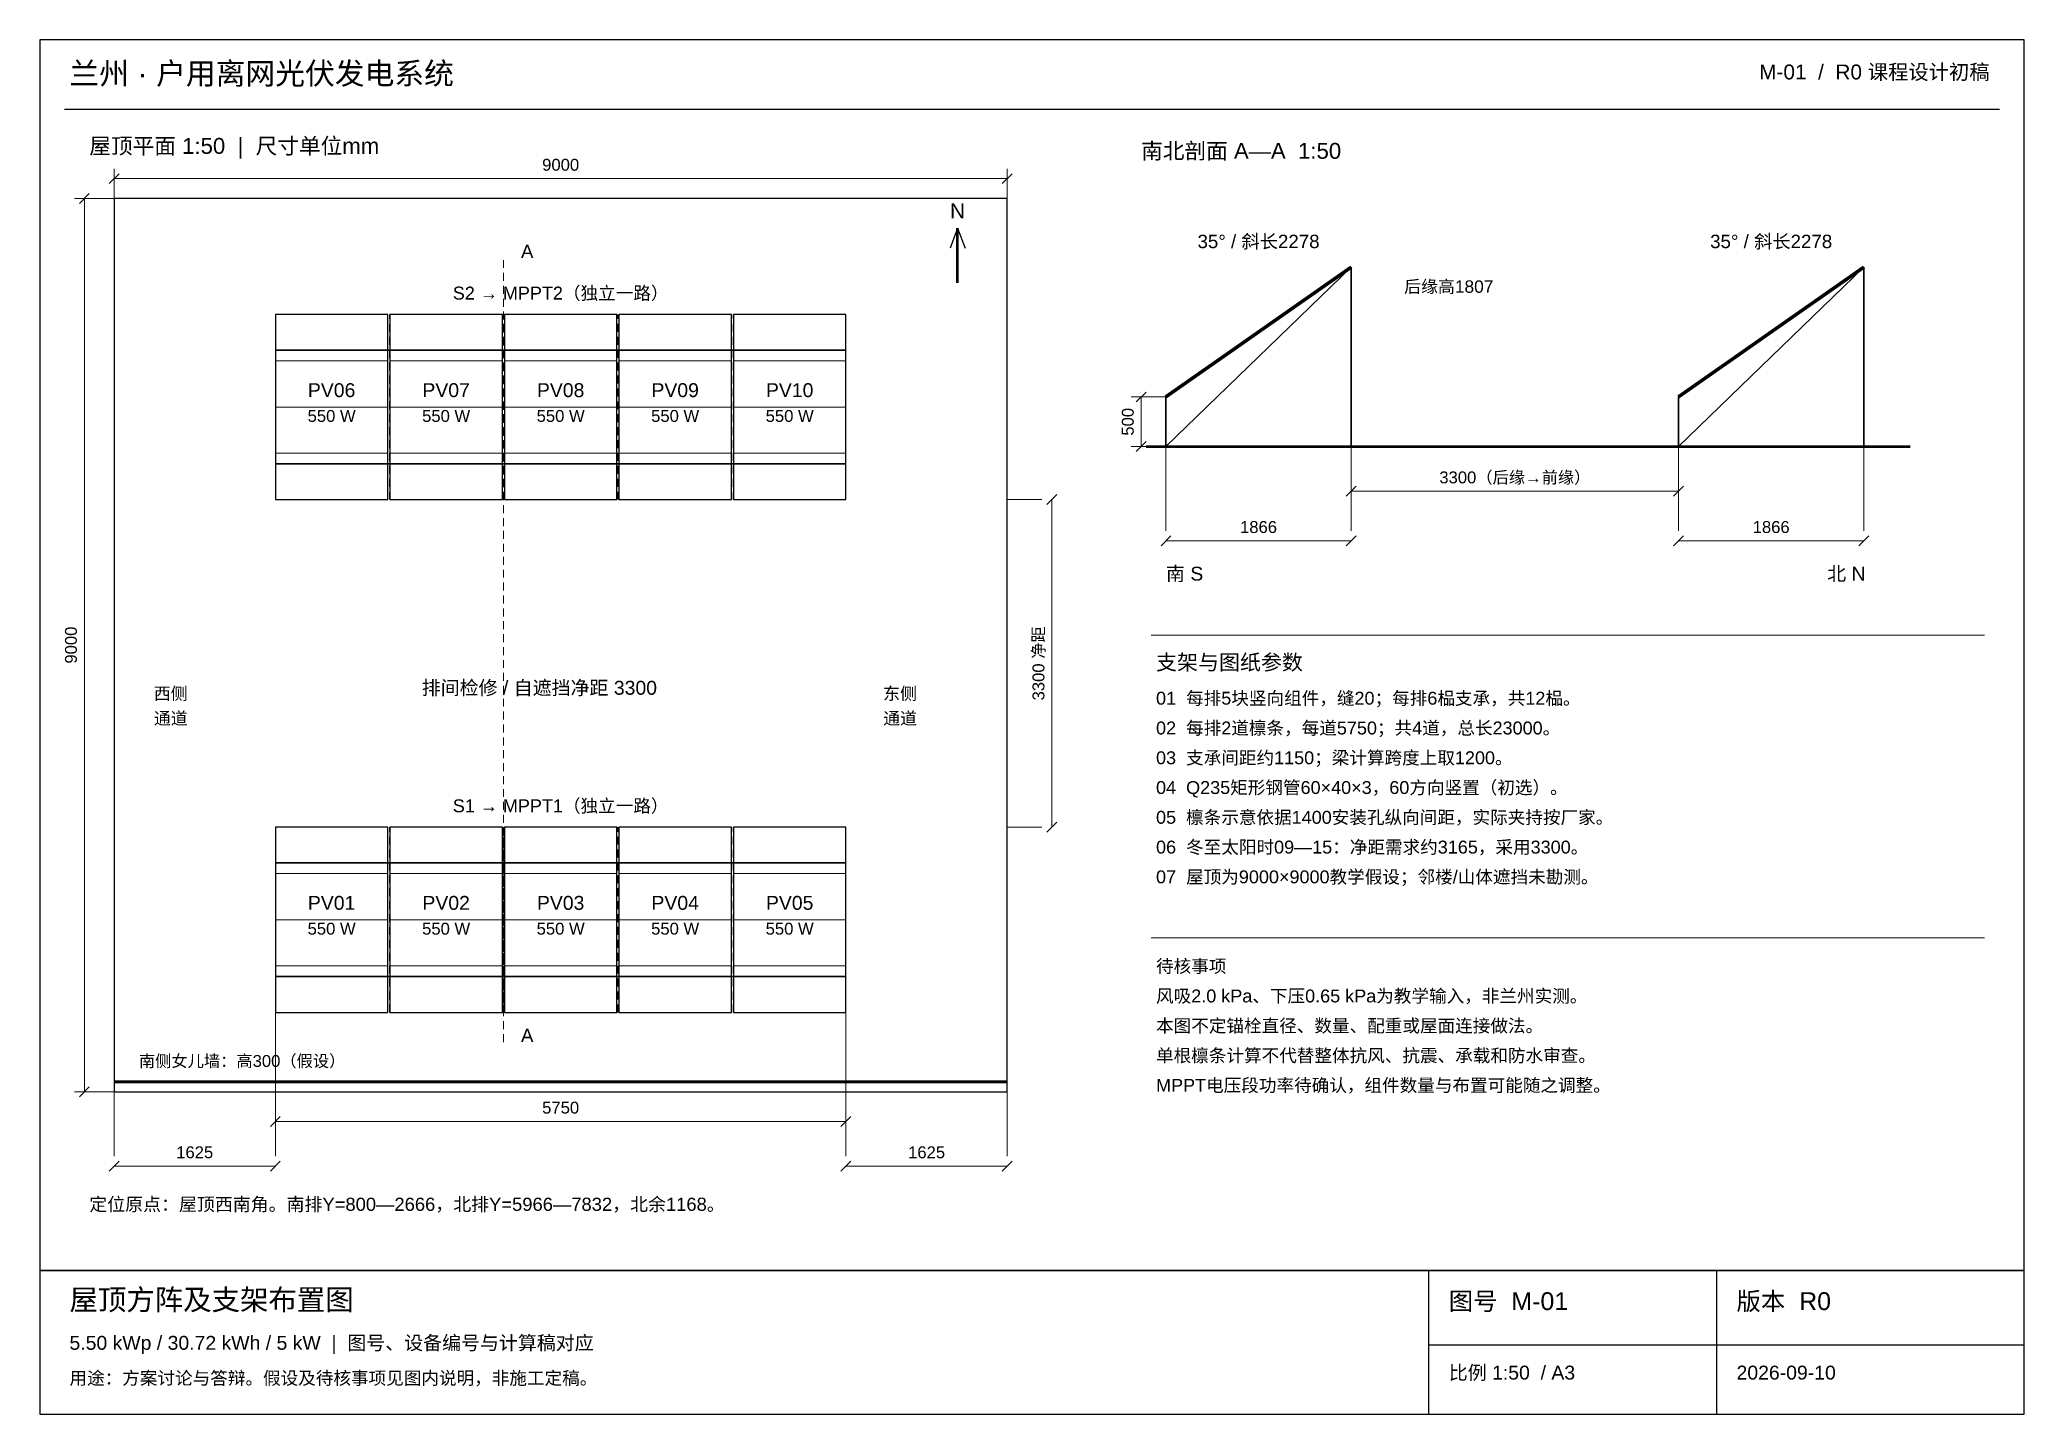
# Model space of a CAD drawing. Header units: millimetres. Extents: x 500 to 20500, y 500 to 14350.
import ezdxf
from ezdxf.enums import TextEntityAlignment as Align

# ---------------------------------------------------------------- set-up
doc = ezdxf.new("R2010")
doc.units = ezdxf.units.MM
doc.header["$LTSCALE"] = 50
doc.linetypes.add('DRAW_DASH', pattern=[2.6, 1.6, -1])
for name, color, linetype, lineweight, true_color in [('DIM', 7, 'Continuous', 25, 0x66727a), ('EQUIP', 7, 'Continuous', 25, 0x203b4a), ('FRAME', 7, 'Continuous', 25, 0x203b4a), ('HOLD', 7, 'Continuous', 25, 0xb14d31), ('NOTE', 7, 'Continuous', 25, 0x344852), ('PV', 7, 'Continuous', 25, 0x257ba2), ('STRUCT', 7, 'Continuous', 25, 0x656e79)]:
    doc.layers.add(name, color=color, linetype=linetype, lineweight=lineweight, true_color=true_color)
doc.styles.add('CN', font='Arial Unicode.ttf')

msp = doc.modelspace()

# ---------------------------------------------------------------- linework, layer by layer
at = {"layer": 'DIM', "linetype": 'CONTINUOUS', "lineweight": 18}
for p, q in [((1200, 12900), (1300, 13000)), ((10200, 12900), (10300, 13000)), ((900, 12700), (1000, 12800)), ((11550, 10700), (11650, 10800)), ((11550, 10200), (11650, 10300)), ((13666, 9750), (13766, 9850)), ((16966, 9750), (17066, 9850)), ((10650, 9666), (10750, 9766)), ((11800, 9250), (11900, 9350)), ((13666, 9250), (13766, 9350)), ((16966, 9250), (17066, 9350)), ((18832, 9250), (18932, 9350)), ((10650, 6366), (10750, 6466)), ((900, 3700), (1000, 3800)), ((2825, 3400), (2925, 3500)), ((8575, 3400), (8675, 3500)), ((1200, 2950), (1300, 3050)), ((2825, 2950), (2925, 3050)), ((8575, 2950), (8675, 3050)), ((10200, 2950), (10300, 3050))]:
    msp.add_line(p, q, dxfattribs=at)
at = {"layer": 'DIM', "linetype": 'CONTINUOUS', "lineweight": 13}
for p, q in [((1250, 12750), (1250, 13050)), ((10250, 12750), (10250, 13050)), ((1250, 12950), (10250, 12950)), ((1250, 12750), (850, 12750)), ((950, 3750), (950, 12750)), ((11850, 10750), (11500, 10750)), ((11600, 10250), (11600, 10750)), ((11850, 10250), (11500, 10250)), ((11850, 10250), (11850, 9400)), ((13716, 10250), (13716, 9900)), ((13716, 10250), (13716, 9400)), ((17016, 10250), (17016, 9900)), ((17016, 10250), (17016, 9400)), ((18882, 10250), (18882, 9400)), ((13716, 9800), (17016, 9800)), ((10250, 9716), (10600, 9716)), ((10700, 6416), (10700, 9716)), ((11850, 9300), (13716, 9300)), ((17016, 9300), (18882, 9300)), ((10250, 6416), (10600, 6416)), ((2875, 4550), (2875, 3550)), ((8625, 4550), (8625, 3550)), ((1250, 3750), (850, 3750)), ((1250, 3750), (1250, 3100)), ((2875, 3750), (2875, 3100)), ((8625, 3750), (8625, 3100)), ((10250, 3750), (10250, 3100)), ((2875, 3450), (8625, 3450)), ((1250, 3000), (2875, 3000)), ((8625, 3000), (10250, 3000))]:
    msp.add_line(p, q, dxfattribs=at)
at = {"layer": 'DIM', "linetype": 'DRAW_DASH', "lineweight": 15}
msp.add_line((5173, 4250), (5173, 12150), dxfattribs=at)
at = {"layer": 'EQUIP', "linetype": 'CONTINUOUS', "lineweight": 25}
for p, q in [((10250, 12750), (1250, 12750)), ((1250, 12750), (1250, 3750)), ((10250, 3750), (10250, 12750)), ((9750, 12450), (9675, 12250)), ((9750, 12450), (9825, 12250)), ((1250, 3750), (10250, 3750))]:
    msp.add_line(p, q, dxfattribs=at)
at = {"layer": 'EQUIP', "linetype": 'CONTINUOUS', "lineweight": 50}
msp.add_line((9750, 11900), (9750, 12450), dxfattribs=at)
at = {"layer": 'FRAME', "linetype": 'CONTINUOUS', "lineweight": 25}
for p, q in [((20500, 14350), (500, 14350)), ((500, 14350), (500, 500)), ((20500, 500), (20500, 14350)), ((750, 13650), (20250, 13650)), ((14500, 500), (14500, 1950)), ((17400, 500), (17400, 1950)), ((14500, 1200), (20500, 1200)), ((500, 500), (20500, 500))]:
    msp.add_line(p, q, dxfattribs=at)
at = {"layer": 'FRAME', "linetype": 'CONTINUOUS', "lineweight": 18}
for p, q in [((11700, 8350), (20100, 8350)), ((11700, 5300), (20100, 5300))]:
    msp.add_line(p, q, dxfattribs=at)
at = {"layer": 'FRAME', "linetype": 'CONTINUOUS', "lineweight": 35}
msp.add_line((500, 1950), (20500, 1950), dxfattribs=at)
at = {"layer": 'PV', "linetype": 'CONTINUOUS', "lineweight": 100}
for p, q in [((11850, 10750), (13716, 12057)), ((17016, 10750), (18882, 12057))]:
    msp.add_line(p, q, dxfattribs=at)
at = {"layer": 'PV', "linetype": 'CONTINUOUS', "lineweight": 25}
for p, q in [((4009, 11582), (2875, 11582)), ((2875, 11582), (2875, 9716)), ((4009, 9716), (4009, 11582)), ((5163, 11582), (4029, 11582)), ((4029, 11582), (4029, 9716)), ((5163, 9716), (5163, 11582)), ((6317, 11582), (5183, 11582)), ((5183, 11582), (5183, 9716)), ((6317, 9716), (6317, 11582)), ((7471, 11582), (6337, 11582)), ((6337, 11582), (6337, 9716)), ((7471, 9716), (7471, 11582)), ((8625, 11582), (7491, 11582)), ((7491, 11582), (7491, 9716)), ((8625, 9716), (8625, 11582)), ((2875, 9716), (4009, 9716)), ((4029, 9716), (5163, 9716)), ((5183, 9716), (6317, 9716)), ((6337, 9716), (7471, 9716)), ((7491, 9716), (8625, 9716)), ((4009, 6416), (2875, 6416)), ((2875, 6416), (2875, 4550)), ((4009, 4550), (4009, 6416)), ((5163, 6416), (4029, 6416)), ((4029, 6416), (4029, 4550)), ((5163, 4550), (5163, 6416)), ((6317, 6416), (5183, 6416)), ((5183, 6416), (5183, 4550)), ((6317, 4550), (6317, 6416)), ((7471, 6416), (6337, 6416)), ((6337, 6416), (6337, 4550)), ((7471, 4550), (7471, 6416)), ((8625, 6416), (7491, 6416)), ((7491, 6416), (7491, 4550)), ((8625, 4550), (8625, 6416)), ((2875, 4550), (4009, 4550)), ((4029, 4550), (5163, 4550)), ((5183, 4550), (6317, 4550)), ((6337, 4550), (7471, 4550)), ((7491, 4550), (8625, 4550))]:
    msp.add_line(p, q, dxfattribs=at)
at = {"layer": 'PV', "linetype": 'CONTINUOUS', "lineweight": 13}
for p, q in [((2875, 11116), (4009, 11116)), ((4029, 11116), (5163, 11116)), ((5183, 11116), (6317, 11116)), ((6337, 11116), (7471, 11116)), ((7491, 11116), (8625, 11116)), ((2875, 10649), (4009, 10649)), ((4029, 10649), (5163, 10649)), ((5183, 10649), (6317, 10649)), ((6337, 10649), (7471, 10649)), ((7491, 10649), (8625, 10649)), ((2875, 10183), (4009, 10183)), ((4029, 10183), (5163, 10183)), ((5183, 10183), (6317, 10183)), ((6337, 10183), (7471, 10183)), ((7491, 10183), (8625, 10183)), ((2875, 5950), (4009, 5950)), ((4029, 5950), (5163, 5950)), ((5183, 5950), (6317, 5950)), ((6337, 5950), (7471, 5950)), ((7491, 5950), (8625, 5950)), ((2875, 5483), (4009, 5483)), ((4029, 5483), (5163, 5483)), ((5183, 5483), (6317, 5483)), ((6337, 5483), (7471, 5483)), ((7491, 5483), (8625, 5483)), ((2875, 5017), (4009, 5017)), ((4029, 5017), (5163, 5017)), ((5183, 5017), (6317, 5017)), ((6337, 5017), (7471, 5017)), ((7491, 5017), (8625, 5017))]:
    msp.add_line(p, q, dxfattribs=at)
at = {"layer": 'STRUCT', "linetype": 'CONTINUOUS', "lineweight": 30}
for p, q in [((11850, 10750), (13716, 12057)), ((13716, 12057), (13716, 10250)), ((17016, 10750), (18882, 12057)), ((18882, 12057), (18882, 10250)), ((11850, 10250), (11850, 10750)), ((17016, 10250), (17016, 10750)), ((13716, 10250), (11850, 10250)), ((18882, 10250), (17016, 10250))]:
    msp.add_line(p, q, dxfattribs=at)
at = {"layer": 'STRUCT', "linetype": 'CONTINUOUS', "lineweight": 25}
for p, q in [((11850, 10250), (13716, 12057)), ((17016, 10250), (18882, 12057))]:
    msp.add_line(p, q, dxfattribs=at)
at = {"layer": 'STRUCT', "linetype": 'DRAW_DASH', "lineweight": 18}
for p, q in [((2875, 9716), (2875, 11582)), ((4025, 9716), (4025, 11582)), ((5175, 9716), (5175, 11582)), ((6325, 9716), (6325, 11582)), ((7475, 9716), (7475, 11582)), ((8625, 9716), (8625, 11582)), ((2875, 4550), (2875, 6416)), ((4025, 4550), (4025, 6416)), ((5175, 4550), (5175, 6416)), ((6325, 4550), (6325, 6416)), ((7475, 4550), (7475, 6416)), ((8625, 4550), (8625, 6416))]:
    msp.add_line(p, q, dxfattribs=at)
at = {"layer": 'STRUCT', "linetype": 'CONTINUOUS', "lineweight": 35}
for p, q in [((2875, 11222), (8625, 11222)), ((2875, 10076), (8625, 10076)), ((2875, 6056), (8625, 6056)), ((2875, 4910), (8625, 4910))]:
    msp.add_line(p, q, dxfattribs=at)
at = {"layer": 'STRUCT', "linetype": 'CONTINUOUS', "lineweight": 50}
msp.add_line((11650, 10250), (19350, 10250), dxfattribs=at)
at = {"layer": 'STRUCT', "linetype": 'CONTINUOUS', "lineweight": 60}
msp.add_line((1250, 3850), (10250, 3850), dxfattribs=at)

# ---------------------------------------------------------------- texts
at = {"layer": 'DIM', "style": 'CN'}
for s, p in [('9000', (5750, 13030)), ('3300（后缘→前缘）', (15366, 9880)), ('1866', (12783, 9380)), ('1866', (17949, 9380)), ('5750', (5750, 3530)), ('1625', (2062, 3080)), ('1625', (9438, 3080))]:
    msp.add_text(s, height=120, dxfattribs=at).set_placement(p, align=Align.CENTER)
for p in [(5350, 12150), (5350, 4250)]:
    msp.add_text('A', height=135, dxfattribs=at).set_placement(p)
for s, p in [('500', (11525, 10500)), ('9000', (875, 8250)), ('3300 净距', (10625, 8066))]:
    msp.add_text(s, height=120, rotation=90, dxfattribs=at).set_placement(p, align=Align.CENTER)
at = {"layer": 'EQUIP', "style": 'CN'}
msp.add_text('N', height=150, dxfattribs=at).set_placement((9750, 12550), align=Align.CENTER)
at = {"layer": 'FRAME', "style": 'CN'}
for s, height, p in [('兰州 · 户用离网光伏发电系统', 220, (800, 13900)), ('屋顶方阵及支架布置图', 210, (800, 1550)), ('图号  M-01', 180, (14700, 1550))]:
    msp.add_text(s, height=height, dxfattribs=at).set_placement(p)
at = {"layer": 'HOLD', "style": 'CN'}
msp.add_text('M-01  /  R0 课程设计初稿', height=150, dxfattribs=at).set_placement((20150, 13950), align=Align.RIGHT)
for s, height, p in [('待核事项', 130, (11750, 4950)), ('风吸2.0 kPa、下压0.65 kPa为教学输入，非兰州实测。', 130, (11750, 4650)), ('本图不定锚栓直径、数量、配重或屋面连接做法。', 130, (11750, 4350)), ('单根檩条计算不代替整体抗风、抗震、承载和防水审查。', 130, (11750, 4050)), ('MPPT电压段功率待确认，组件数量与布置可能随之调整。', 130, (11750, 3750)), ('版本  R0', 180, (17600, 1550)), ('用途：方案讨论与答辩。假设及待核事项见图内说明，非施工定稿。', 130, (800, 800))]:
    msp.add_text(s, height=height, dxfattribs=at).set_placement(p)
at = {"layer": 'NOTE', "style": 'CN'}
for s, height, p in [('屋顶平面 1:50  |  尺寸单位mm', 160, (1000, 13200)), ('南北剖面 A—A  1:50', 160, (11600, 13150)), ('后缘高1807', 125, (14250, 11800)), ('南 S', 140, (11850, 8900)), ('支架与图纸参数', 155, (11750, 8000)), ('西侧', 125, (1650, 7700)), ('排间检修 / 自遮挡净距 3300', 140, (4350, 7750)), ('东侧', 125, (9000, 7700)), ('01  每排5块竖向组件，缝20；每排6榀支承，共12榀。', 130, (11750, 7650)), ('通道', 125, (1650, 7450)), ('通道', 125, (9000, 7450)), ('02  每排2道檩条，每道5750；共4道，总长23000。', 130, (11750, 7350)), ('03  支承间距约1150；梁计算跨度上取1200。', 130, (11750, 7050)), ('04  Q235矩形钢管60×40×3，60方向竖置（初选）。', 130, (11750, 6750)), ('05  檩条示意依据1400安装孔纵向间距，实际夹持按厂家。', 130, (11750, 6450)), ('06  冬至太阳时09—15：净距需求约3165，采用3300。', 130, (11750, 6150)), ('07  屋顶为9000×9000教学假设；邻楼/山体遮挡未勘测。', 130, (11750, 5850)), ('南侧女儿墙：高300（假设）', 120, (1500, 4000)), ('定位原点：屋顶西南角。南排Y=800—2666，北排Y=5966—7832，北余1168。', 132.5, (1000, 2550)), ('5.50 kWp / 30.72 kWh / 5 kW  |  图号、设备编号与计算稿对应', 140, (800, 1150)), ('比例 1:50  / A3', 140, (14700, 850)), ('2026-09-10', 140, (17600, 850))]:
    msp.add_text(s, height=height, dxfattribs=at).set_placement(p)
msp.add_text('北 N', height=140, dxfattribs=at).set_placement((18900, 8900), align=Align.RIGHT)
at = {"layer": 'PV', "style": 'CN'}
for s, height, p in [('35° / 斜长2278', 135, (12783, 12250)), ('35° / 斜长2278', 135, (17949, 12250)), ('S2 → MPPT2（独立一路）', 130, (5750, 11732)), ('PV06', 140, (3442, 10749)), ('PV07', 140, (4596, 10749)), ('PV08', 140, (5750, 10749)), ('PV09', 140, (6904, 10749)), ('PV10', 140, (8058, 10749)), ('550 W', 120, (3442, 10499)), ('550 W', 120, (4596, 10499)), ('550 W', 120, (5750, 10499)), ('550 W', 120, (6904, 10499)), ('550 W', 120, (8058, 10499)), ('S1 → MPPT1（独立一路）', 130, (5750, 6566)), ('PV01', 140, (3442, 5583)), ('PV02', 140, (4596, 5583)), ('PV03', 140, (5750, 5583)), ('PV04', 140, (6904, 5583)), ('PV05', 140, (8058, 5583)), ('550 W', 120, (3442, 5333)), ('550 W', 120, (4596, 5333)), ('550 W', 120, (5750, 5333)), ('550 W', 120, (6904, 5333)), ('550 W', 120, (8058, 5333))]:
    msp.add_text(s, height=height, dxfattribs=at).set_placement(p, align=Align.CENTER)

doc.saveas('drawing.dxf')
